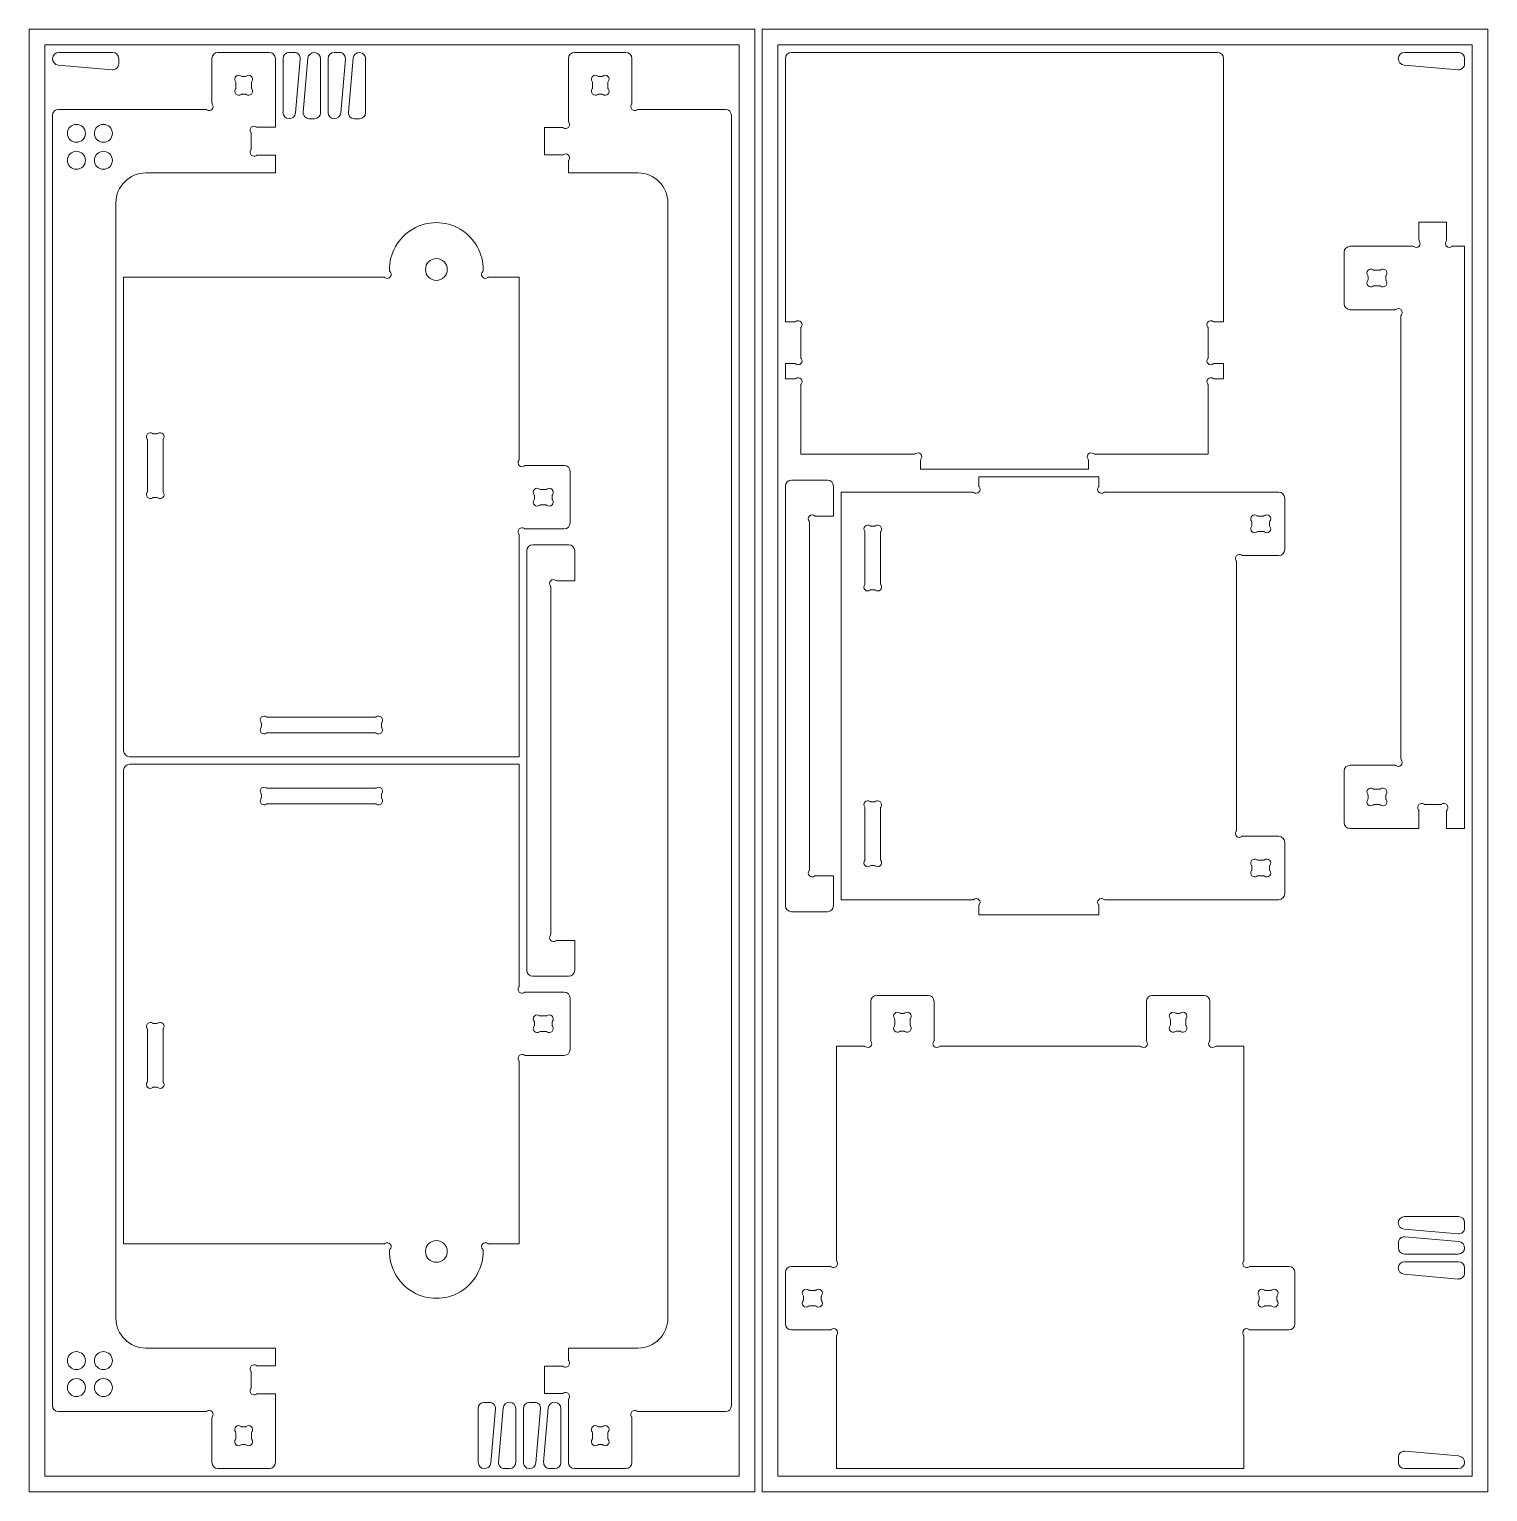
# Model space of a CAD drawing. Header units: millimetres. Extents: x 252 to 2692, y 303 to 2793.
# Drawn here: x 1475 to 2692, y 303 to 1523 of the extents above; entities that cross this region are included whole.
import ezdxf

# ---------------------------------------------------------------- set-up
doc = ezdxf.new("R2010")
doc.units = ezdxf.units.MM

msp = doc.modelspace()

# ---------------------------------------------------------------- linework, layer by layer
at = {"color": 7, "linetype": 'Continuous', "lineweight": 15}
for p, q in [((1475.1, 1523.4), (1475.1, 303.4)), ((2080.3, 1523.4), (1475.1, 1523.4)), ((2080.3, 303.4), (2080.3, 1523.4)), ((2086.6, 1523.4), (2086.6, 303.4)), ((2691.9, 1523.4), (2086.6, 1523.4)), ((2691.9, 303.4), (2691.9, 1523.4)), ((2067.3, 1510.4), (1488.1, 1510.4)), ((1488.1, 1510.4), (1488.1, 316.4)), ((1544.7, 1504.1), (1499.7, 1504.1)), ((1632.5, 1504.1), (1675.4, 1504.1)), ((1696.2, 1504.1), (1691.8, 1504.1)), ((1733.8, 1504.1), (1729.4, 1504.1)), ((1972.8, 1504.1), (1929.9, 1504.1)), ((2067.3, 316.4), (2067.3, 1510.4)), ((2099.6, 1510.4), (2099.6, 316.4)), ((2678.9, 1510.4), (2099.6, 1510.4)), ((2111, 1504.1), (2466.4, 1504.1)), ((2667.5, 1504.1), (2622.5, 1504.1)), ((2678.9, 316.4), (2678.9, 1510.4)), ((1499.2, 1493.6), (1544.2, 1489.7)), ((1549.7, 1494.6), (1549.7, 1499.1)), ((1627.5, 1461.7), (1627.5, 1499.1)), ((1680.4, 1499.1), (1680.4, 1441.7)), ((1686.8, 1499.1), (1686.8, 1454.1)), ((1697.2, 1453.6), (1701.2, 1498.6)), ((1707.6, 1499.3), (1703.7, 1454.3)), ((1718.1, 1453.8), (1718.1, 1498.8)), ((1724.4, 1499.1), (1724.4, 1454.1)), ((1734.9, 1453.6), (1738.8, 1498.6)), ((1745.3, 1499.3), (1741.3, 1454.3)), ((1755.7, 1453.8), (1755.7, 1498.8)), ((1924.9, 1499.1), (1924.9, 1446.7)), ((1977.8, 1461.7), (1977.8, 1499.1)), ((2106, 1279.3), (2106, 1499.1)), ((2471.4, 1499.1), (2471.4, 1279.3)), ((2622.1, 1493.6), (2667.1, 1489.7)), ((2672.5, 1494.6), (2672.5, 1499.1)), ((1647.5, 1474.4), (1647.5, 1479)), ((1652.6, 1484.1), (1655.3, 1484.1)), ((1660.4, 1479), (1660.4, 1474.4)), ((1944.9, 1479), (1944.9, 1474.4)), ((1952.7, 1484.1), (1950, 1484.1)), ((1957.8, 1474.4), (1957.8, 1479)), ((1655.3, 1469.3), (1652.6, 1469.3)), ((1950, 1469.3), (1952.7, 1469.3)), ((1499.4, 1456.6), (1622.4, 1456.6)), ((2055.9, 1456.6), (1982.9, 1456.6)), ((1494.4, 1451.6), (1494.4, 375.3)), ((1680.4, 1441.7), (1665.4, 1441.7)), ((1708.6, 1448.8), (1713.1, 1448.8)), ((1746.3, 1448.8), (1750.7, 1448.8)), ((1904.9, 1441.6), (1904.9, 1418.6)), ((1919.8, 1441.6), (1904.9, 1441.6)), ((2060.9, 375.3), (2060.9, 1451.6)), ((1660.3, 1436.6), (1660.3, 1423.6)), ((1665.4, 1418.5), (1680.4, 1418.5)), ((1680.4, 1418.5), (1680.4, 1403.6)), ((1904.9, 1418.6), (1919.8, 1418.6)), ((1680.4, 1403.6), (1572.4, 1403.6)), ((1924.9, 1413.5), (1924.9, 1403.6)), ((1924.9, 1403.6), (1982.9, 1403.6)), ((1547.4, 448.3), (1547.4, 1378.6)), ((2007.9, 1378.6), (2007.9, 448.3)), ((2634.5, 1362.4), (2634.5, 1347.5)), ((2657.5, 1362.4), (2634.5, 1362.4)), ((2657.5, 1347.5), (2657.5, 1362.4)), ((2629.4, 1342.4), (2577, 1342.4)), ((2672.5, 1342.4), (2662.6, 1342.4)), ((2672.5, 856.6), (2672.5, 1342.4)), ((2572, 1337.4), (2572, 1294.5)), ((2601.7, 1322.4), (2597.1, 1322.4)), ((1771, 1316.6), (1553.8, 1316.6)), ((1553.8, 1316.6), (1553.8, 921.6)), ((1883.8, 1316.6), (1858.3, 1316.6)), ((1883.8, 1164.6), (1883.8, 1316.6)), ((2592, 1317.3), (2592, 1314.6)), ((2597.1, 1309.5), (2601.7, 1309.5)), ((2606.8, 1314.6), (2606.8, 1317.3)), ((2577, 1289.5), (2614.4, 1289.5)), ((2619.5, 1284.4), (2619.5, 914.6)), ((2113.7, 1279.3), (2106, 1279.3)), ((2118.8, 1249.6), (2118.8, 1274.2)), ((2458.6, 1274.2), (2458.6, 1249.6)), ((2471.4, 1279.3), (2463.7, 1279.3)), ((2106, 1231.8), (2106, 1244.5)), ((2106, 1244.5), (2113.7, 1244.5)), ((2463.7, 1244.5), (2471.4, 1244.5)), ((2471.4, 1244.5), (2471.4, 1231.8)), ((2113.7, 1231.8), (2106, 1231.8)), ((2118.8, 1169.1), (2118.8, 1226.7)), ((2458.6, 1226.7), (2458.6, 1169.1)), ((2471.4, 1231.8), (2463.7, 1231.8)), ((1581.5, 1186), (1578.9, 1186)), ((1573.8, 1180.8), (1573.8, 1138)), ((1586.7, 1138), (1586.7, 1180.8)), ((1921.3, 1159.5), (1888.9, 1159.5)), ((2213.6, 1169.1), (2118.8, 1169.1)), ((2218.7, 1156.4), (2218.7, 1164)), ((2358.7, 1164), (2358.7, 1156.4)), ((2458.6, 1169.1), (2363.8, 1169.1)), ((1926.3, 1111.6), (1926.3, 1154.5)), ((2141, 1147.3), (2111, 1147.3)), ((2358.7, 1156.4), (2218.7, 1156.4)), ((2267.3, 1150), (2267.3, 1142.4)), ((2367.3, 1150), (2267.3, 1150)), ((2367.3, 1142.4), (2367.3, 1150)), ((1906.2, 1139.5), (1901.6, 1139.5)), ((2106, 1142.3), (2106, 792.3)), ((2146, 1117.3), (2146, 1142.3)), ((2262.2, 1137.3), (2152.3, 1137.3)), ((2152.3, 1137.3), (2152.3, 797.3)), ((2517.5, 1137.3), (2372.4, 1137.3)), ((1578.9, 1132.9), (1581.5, 1132.9)), ((1896.5, 1134.4), (1896.5, 1131.7)), ((1901.6, 1126.6), (1906.2, 1126.6)), ((1911.3, 1131.7), (1911.3, 1134.4)), ((2522.5, 1089.4), (2522.5, 1132.3)), ((2126, 822.4), (2126, 1112.2)), ((2131.1, 1117.3), (2146, 1117.3)), ((2495, 1112.2), (2495, 1109.5)), ((2504.7, 1117.3), (2500.1, 1117.3)), ((2509.9, 1109.5), (2509.9, 1112.2)), ((1883.8, 916.6), (1883.8, 1101.5)), ((1888.9, 1106.6), (1921.3, 1106.6)), ((2172.3, 1103.8), (2172.3, 1060.9)), ((2180.1, 1108.9), (2177.4, 1108.9)), ((2185.2, 1060.9), (2185.2, 1103.8)), ((2500.1, 1104.4), (2504.7, 1104.4)), ((1890.1, 1088.4), (1890.1, 738.4)), ((1925.1, 1093.4), (1895.1, 1093.4)), ((1930.1, 1063.4), (1930.1, 1088.4)), ((2482.3, 855.3), (2482.3, 1079.3)), ((2487.4, 1084.4), (2517.5, 1084.4)), ((1915.2, 1063.4), (1930.1, 1063.4)), ((1910.1, 768.5), (1910.1, 1058.3)), ((2177.4, 1055.8), (2180.1, 1055.8)), ((1668.7, 944.4), (1668.7, 941.7)), ((1763.7, 949.5), (1673.8, 949.5)), ((1768.9, 941.7), (1768.9, 944.4)), ((1673.8, 936.6), (1763.7, 936.6)), ((1558.8, 916.6), (1883.8, 916.6)), ((1553.8, 510.3), (1553.8, 905.3)), ((1558.8, 910.3), (1883.8, 910.3)), ((1883.8, 910.3), (1883.8, 725.4)), ((2572, 904.5), (2572, 861.6)), ((2614.4, 909.5), (2577, 909.5)), ((1668.7, 882.5), (1668.7, 885.1)), ((1673.8, 890.3), (1763.7, 890.3)), ((1768.9, 885.1), (1768.9, 882.5)), ((2177.4, 878.9), (2180.1, 878.9)), ((2592, 884.4), (2592, 881.7)), ((2601.7, 889.5), (2597.1, 889.5)), ((2606.8, 881.7), (2606.8, 884.4)), ((1763.7, 877.4), (1673.8, 877.4)), ((2172.3, 830.9), (2172.3, 873.8)), ((2185.2, 873.8), (2185.2, 830.9)), ((2597.1, 876.6), (2601.7, 876.6)), ((2634.4, 856.6), (2634.4, 871.5)), ((2639.5, 876.6), (2652.5, 876.6)), ((2657.6, 871.5), (2657.6, 856.6)), ((2577, 856.6), (2634.4, 856.6)), ((2657.6, 856.6), (2672.5, 856.6)), ((2487.4, 850.2), (2517.5, 850.2)), ((2522.5, 845.2), (2522.5, 802.3)), ((2500.1, 830.2), (2504.7, 830.2)), ((2180.1, 825.8), (2177.4, 825.8)), ((2495, 822.4), (2495, 825.1)), ((2509.9, 825.1), (2509.9, 822.4)), ((2131.1, 817.3), (2146, 817.3)), ((2146, 817.3), (2146, 792.3)), ((2504.7, 817.3), (2500.1, 817.3)), ((2262.2, 797.3), (2152.3, 797.3)), ((2517.5, 797.3), (2372.4, 797.3)), ((2141, 787.3), (2111, 787.3)), ((2267.3, 784.6), (2267.3, 792.2)), ((2367.3, 784.6), (2267.3, 784.6)), ((2367.3, 792.2), (2367.3, 784.6)), ((1915.2, 763.4), (1930.1, 763.4)), ((1930.1, 763.4), (1930.1, 738.4)), ((1925.1, 733.4), (1895.1, 733.4)), ((1888.9, 720.3), (1921.3, 720.3)), ((1926.3, 715.3), (1926.3, 672.4)), ((2177.1, 680.1), (2177.1, 712.5)), ((2182.1, 717.5), (2225, 717.5)), ((2230, 712.5), (2230, 680.1)), ((2407.1, 712.5), (2407.1, 680.1)), ((2455, 717.5), (2412.1, 717.5)), ((2460, 680.1), (2460, 712.5)), ((1901.6, 700.3), (1906.2, 700.3)), ((2197.1, 692.8), (2197.1, 697.4)), ((2202.2, 702.5), (2204.8, 702.5)), ((2210, 697.4), (2210, 692.8)), ((2427.1, 697.4), (2427.1, 692.8)), ((2434.8, 702.5), (2432.2, 702.5)), ((2440, 692.8), (2440, 697.4)), ((1573.8, 646), (1573.8, 688.9)), ((1578.9, 694), (1581.5, 694)), ((1586.7, 688.9), (1586.7, 646)), ((1896.5, 692.5), (1896.5, 695.1)), ((1906.2, 687.4), (1901.6, 687.4)), ((1911.3, 695.1), (1911.3, 692.5)), ((2204.8, 687.7), (2202.2, 687.7)), ((2432.2, 687.7), (2434.8, 687.7)), ((2148.5, 496.5), (2148.5, 675)), ((2148.5, 675), (2171.9, 675)), ((2235.1, 675), (2401.9, 675)), ((2488.5, 675), (2465.1, 675)), ((2488.5, 496.5), (2488.5, 675)), ((1883.8, 662.2), (1883.8, 510.3)), ((1921.3, 667.4), (1888.9, 667.4)), ((1581.5, 640.9), (1578.9, 640.9)), ((2667.5, 533), (2622.5, 533)), ((2672.5, 523.5), (2672.5, 528)), ((2622.1, 522.5), (2667.1, 518.6)), ((2667.7, 512.1), (2622.7, 516.1)), ((1771, 510.3), (1553.8, 510.3)), ((1883.8, 510.3), (1858.3, 510.3)), ((2617.3, 511.1), (2617.3, 506.7)), ((2622.3, 501.7), (2667.3, 501.7)), ((2111, 491.4), (2143.4, 491.4)), ((2526, 491.4), (2493.6, 491.4)), ((2667.5, 495.3), (2622.5, 495.3)), ((2672.5, 485.9), (2672.5, 490.3)), ((2106, 443.5), (2106, 486.4)), ((2531, 443.5), (2531, 486.4)), ((2622.1, 484.8), (2667.1, 480.9)), ((2121, 463.6), (2121, 466.3)), ((2126.1, 471.4), (2130.7, 471.4)), ((2135.8, 466.3), (2135.8, 463.6)), ((2501.2, 466.3), (2501.2, 463.6)), ((2510.9, 471.4), (2506.3, 471.4)), ((2516, 463.6), (2516, 466.3)), ((2130.7, 458.5), (2126.1, 458.5)), ((2506.3, 458.5), (2510.9, 458.5)), ((2143.4, 438.5), (2111, 438.5)), ((2148.5, 322.8), (2148.5, 433.4)), ((2488.5, 322.8), (2488.5, 433.4)), ((2493.6, 438.5), (2526, 438.5)), ((1680.4, 423.3), (1572.4, 423.3)), ((1680.4, 408.4), (1680.4, 423.3)), ((1924.9, 413.4), (1924.9, 423.3)), ((1924.9, 423.3), (1982.9, 423.3)), ((1660.3, 390.3), (1660.3, 403.3)), ((1665.4, 408.4), (1680.4, 408.4)), ((1904.9, 408.3), (1919.8, 408.3)), ((1904.9, 385.3), (1904.9, 408.3)), ((1680.4, 385.2), (1665.4, 385.2)), ((1680.4, 327.8), (1680.4, 385.2)), ((1919.8, 385.3), (1904.9, 385.3)), ((1924.9, 327.8), (1924.9, 380.2)), ((1499.4, 370.3), (1622.4, 370.3)), ((1849.6, 373), (1849.6, 328)), ((1859, 378), (1854.6, 378)), ((1860.1, 327.6), (1864, 372.6)), ((1870.5, 373.2), (1866.5, 328.2)), ((1880.9, 327.8), (1880.9, 372.8)), ((1887.3, 373), (1887.3, 328)), ((1896.7, 378), (1892.3, 378)), ((1897.7, 327.6), (1901.7, 372.6)), ((1908.1, 373.2), (1904.2, 328.2)), ((1918.6, 327.8), (1918.6, 372.8)), ((2055.9, 370.3), (1982.9, 370.3)), ((1627.5, 365.2), (1627.5, 327.8)), ((1655.3, 357.6), (1652.6, 357.6)), ((1950, 357.6), (1952.7, 357.6)), ((1977.8, 365.2), (1977.8, 327.8)), ((1647.5, 352.5), (1647.5, 347.9)), ((1652.6, 342.8), (1655.3, 342.8)), ((1660.4, 347.9), (1660.4, 352.5)), ((1944.9, 347.9), (1944.9, 352.5)), ((1952.7, 342.8), (1950, 342.8)), ((1957.8, 352.5), (1957.8, 347.9)), ((2617.3, 332.2), (2617.3, 327.8)), ((2667.7, 333.3), (2622.7, 337.2)), ((1632.5, 322.8), (1675.4, 322.8)), ((1871.5, 322.8), (1875.9, 322.8)), ((1909.2, 322.8), (1913.6, 322.8)), ((1972.8, 322.8), (1929.9, 322.8)), ((2488.5, 322.8), (2148.5, 322.8)), ((2622.3, 322.8), (2667.3, 322.8)), ((1488.1, 316.4), (2067.3, 316.4)), ((2099.6, 316.4), (2678.9, 316.4)), ((1475.1, 303.4), (2080.3, 303.4)), ((2086.6, 303.4), (2691.9, 303.4))]:
    msp.add_line(p, q, dxfattribs=at)
for centre, radius in [((1514.4, 1436.6), 7.5), ((1536.9, 1436.6), 7.5), ((1514.4, 1414.1), 7.5), ((1536.9, 1414.1), 7.5), ((1814.7, 1323), 9.08), ((1814.7, 503.9), 9.08), ((1514.4, 412.8), 7.5), ((1536.9, 412.8), 7.5), ((1514.4, 390.3), 7.5), ((1536.9, 390.3), 7.5)]:
    msp.add_circle(centre, radius, dxfattribs=at)
for centre, radius, start, end in [((1499.7, 1498.8), 5.25, 90, 265), ((1544.7, 1499.1), 5, 0, 90), ((1632.5, 1499.1), 5, 90, 180), ((1675.4, 1499.1), 5, 360, 90), ((1691.8, 1499.1), 5, 90, 180), ((1696.2, 1499.1), 5, 355, 90), ((1712.8, 1498.8), 5.25, 0, 175), ((1729.4, 1499.1), 5, 90, 180), ((1733.8, 1499.1), 5, 355, 90), ((1750.5, 1498.8), 5.25, 0, 175), ((1929.9, 1499.1), 5, 90, 180), ((1972.8, 1499.1), 5, 0, 90), ((2111, 1499.1), 5, 90, 180), ((2466.4, 1499.1), 5, 360, 90), ((2622.5, 1498.8), 5.25, 90, 265), ((2667.5, 1499.1), 5, 0, 90), ((1544.7, 1494.6), 5, 265, 0), ((2667.5, 1494.6), 5, 265, 0), ((1649.8, 1481.8), 3.28, 52.0874, 217.9126), ((1646.2, 1479), 1.27, 0, 37.9126), ((1652.6, 1485.4), 1.27, 232.0874, 270), ((1655.3, 1485.4), 1.27, 270, 307.9126), ((1658.1, 1481.8), 3.28, 322.0874, 127.9126), ((1661.7, 1479), 1.27, 142.0874, 180), ((1947.3, 1481.8), 3.27, 52.0874, 217.9126), ((1943.7, 1479), 1.27, 0, 37.9126), ((1950, 1485.4), 1.27, 232.0874, 270), ((1952.7, 1485.4), 1.27, 270, 307.9126), ((1955.5, 1481.8), 3.28, 322.0874, 127.9126), ((1959.1, 1479), 1.27, 142.0874, 180), ((1649.8, 1471.6), 3.28, 142.0874, 307.9126), ((1646.2, 1474.4), 1.27, 322.0874, 0), ((1652.6, 1468), 1.27, 90, 127.9126), ((1655.3, 1468), 1.27, 52.0874, 90), ((1658.1, 1471.6), 3.28, 232.0874, 37.9126), ((1661.7, 1474.4), 1.27, 180, 217.9126), ((1947.3, 1471.6), 3.28, 142.0874, 307.9126), ((1943.7, 1474.4), 1.27, 322.0874, 0), ((1950, 1468), 1.27, 90, 127.9126), ((1952.7, 1468), 1.27, 52.0874, 90), ((1955.5, 1471.6), 3.28, 232.0874, 37.9126), ((1959.1, 1474.4), 1.27, 180, 217.9126), ((1499.4, 1451.6), 5, 90, 180), ((1622.4, 1455.3), 1.27, 52.0874, 90), ((1625.2, 1458.9), 3.27, 232.0874, 37.9126), ((1628.8, 1461.7), 1.27, 180, 217.9126), ((1692, 1454.1), 5.25, 180, 355), ((1708.6, 1453.8), 5, 175, 270), ((1713.1, 1453.8), 5, 270, 0), ((1729.7, 1454.1), 5.25, 180, 355), ((1746.3, 1453.8), 5, 175, 270), ((1750.7, 1453.8), 5, 270, 0), ((1980.2, 1458.9), 3.28, 142.0874, 307.9126), ((1976.6, 1461.7), 1.27, 322.0874, 0), ((1982.9, 1455.3), 1.27, 90, 127.9126), ((2055.9, 1451.6), 5, 0, 90), ((1662.6, 1439.3), 3.28, 52.0874, 217.9126), ((1665.4, 1442.9), 1.27, 232.0874, 270), ((1919.8, 1440.3), 1.27, 52.0874, 90), ((1922.6, 1443.9), 3.27, 232.0874, 37.9126), ((1926.2, 1446.7), 1.27, 180, 217.9126), ((1659, 1436.6), 1.27, 0, 37.9126), ((1662.6, 1420.8), 3.28, 142.0874, 307.9126), ((1659, 1423.6), 1.27, 322.0874, 0), ((1665.4, 1417.2), 1.27, 90, 127.9126), ((1919.8, 1419.8), 1.27, 270, 307.9126), ((1922.6, 1416.2), 3.27, 322.0874, 127.9126), ((1572.4, 1378.6), 25, 90, 180), ((1926.2, 1413.5), 1.27, 142.0874, 180), ((1982.9, 1378.6), 25, 0, 90), ((1814.7, 1323), 39.1, 358.9616, 181.0384), ((2577, 1337.4), 5, 90, 180), ((2629.4, 1341.1), 1.27, 52.0874, 90), ((2632.2, 1344.7), 3.28, 232.0874, 37.9126), ((2635.8, 1347.5), 1.27, 180, 217.9126), ((2659.8, 1344.7), 3.28, 142.0874, 307.9126), ((2656.3, 1347.5), 1.27, 322.0874, 0), ((2662.6, 1341.1), 1.27, 90, 127.9126), ((1773.8, 1318.9), 3.28, 232.0874, 47.4644), ((1776.9, 1322.3), 1.27, 181.0384, 227.4644), ((1855.6, 1318.9), 3.28, 132.5356, 307.9126), ((1852.5, 1322.3), 1.27, 312.5356, 358.9616), ((2594.3, 1320.1), 3.28, 52.0874, 217.9126), ((2590.7, 1317.3), 1.27, 0, 37.9126), ((2597.1, 1323.7), 1.27, 232.0874, 270), ((2601.7, 1323.7), 1.27, 270, 307.9126), ((2604.5, 1320.1), 3.28, 322.0874, 127.9126), ((2608.1, 1317.3), 1.27, 142.0874, 180), ((1771, 1315.3), 1.27, 52.0874, 90), ((1858.3, 1315.3), 1.27, 90, 127.9126), ((2594.3, 1311.8), 3.28, 142.0874, 307.9126), ((2590.7, 1314.6), 1.27, 322.0874, 0), ((2597.1, 1308.2), 1.27, 90, 127.9126), ((2601.7, 1308.2), 1.27, 52.0874, 90), ((2604.5, 1311.8), 3.28, 232.0874, 37.9126), ((2608.1, 1314.6), 1.27, 180, 217.9126), ((2577, 1294.5), 5, 180, 270), ((2614.4, 1290.8), 1.27, 270, 307.9126), ((2617.2, 1287.2), 3.28, 322.0874, 127.9126), ((2620.8, 1284.4), 1.27, 142.0874, 180), ((2113.7, 1280.6), 1.27, 270, 307.9126), ((2116.5, 1277), 3.28, 322.0874, 127.9126), ((2120.1, 1274.2), 1.27, 142.0874, 180), ((2460.9, 1277), 3.28, 52.0874, 217.9126), ((2457.3, 1274.2), 1.27, 0, 37.9126), ((2463.7, 1280.6), 1.27, 232.0874, 270), ((2113.7, 1243.2), 1.27, 52.0874, 90), ((2116.5, 1246.8), 3.27, 232.0874, 37.9126), ((2120.1, 1249.6), 1.27, 180, 217.9126), ((2460.9, 1246.8), 3.28, 142.0874, 307.9126), ((2457.3, 1249.6), 1.27, 322.0874, 0), ((2463.7, 1243.2), 1.27, 90, 127.9126), ((2116.5, 1229.5), 3.28, 322.0874, 127.9126), ((2460.9, 1229.5), 3.28, 52.0874, 217.9126), ((2113.7, 1233.1), 1.27, 270, 307.9126), ((2120.1, 1226.7), 1.27, 142.0874, 180), ((2457.3, 1226.7), 1.27, 0, 37.9126), ((2463.7, 1233.1), 1.27, 232.0874, 270), ((1576.1, 1183.6), 3.28, 52.0874, 217.9126), ((1578.9, 1187.2), 1.27, 232.0874, 270), ((1581.5, 1187.2), 1.27, 270, 307.9126), ((1584.3, 1183.6), 3.28, 322.0874, 127.9126), ((1572.5, 1180.8), 1.27, 0, 37.9126), ((1587.9, 1180.8), 1.27, 142.0874, 180), ((1886.1, 1161.8), 3.28, 142.0874, 307.9126), ((1882.5, 1164.6), 1.27, 322.0874, 0), ((1888.9, 1158.2), 1.27, 90, 127.9126), ((1921.3, 1154.5), 5, 0, 90), ((2213.6, 1170.4), 1.27, 270, 307.9126), ((2216.4, 1166.8), 3.28, 322.0874, 127.9126), ((2220, 1164), 1.27, 142.0874, 180), ((2361, 1166.8), 3.28, 52.0874, 217.9126), ((2357.4, 1164), 1.27, 0, 37.9126), ((2363.8, 1170.4), 1.27, 232.0874, 270), ((2111, 1142.3), 5, 90, 180), ((2141, 1142.3), 5, 0, 90), ((1576.1, 1135.2), 3.27, 142.0874, 307.9126), ((1572.5, 1138), 1.27, 322.0874, 0), ((1584.3, 1135.2), 3.28, 232.0874, 37.9126), ((1587.9, 1138), 1.27, 180, 217.9126), ((1898.8, 1137.2), 3.28, 52.0874, 217.9126), ((1895.2, 1134.4), 1.27, 0, 37.9126), ((1901.6, 1140.8), 1.27, 232.0874, 270), ((1906.2, 1140.8), 1.27, 270, 307.9126), ((1909, 1137.2), 3.28, 322.0874, 127.9126), ((1912.5, 1134.4), 1.27, 142.0874, 180), ((2262.2, 1136.1), 1.27, 52.0874, 90), ((2265, 1139.6), 3.28, 232.0874, 37.9126), ((2268.6, 1142.4), 1.27, 180, 217.9126), ((2369.7, 1139.6), 3.28, 142.0874, 307.9126), ((2366.1, 1142.4), 1.27, 322.0874, 0), ((2372.4, 1136.1), 1.27, 90, 127.9126), ((2517.5, 1132.3), 5, 0, 90), ((1578.9, 1131.6), 1.27, 90, 127.9126), ((1581.5, 1131.6), 1.27, 52.0874, 90), ((1898.8, 1128.9), 3.27, 142.0874, 307.9126), ((1895.2, 1131.7), 1.27, 322.0874, 0), ((1901.6, 1125.3), 1.27, 90, 127.9126), ((1906.2, 1125.3), 1.27, 52.0874, 90), ((1909, 1128.9), 3.28, 232.0874, 37.9126), ((1912.5, 1131.7), 1.27, 180, 217.9126), ((1921.3, 1111.6), 5, 270, 0), ((2128.3, 1115), 3.28, 52.0874, 217.9126), ((2124.7, 1112.2), 1.27, 0, 37.9126), ((2131.1, 1118.6), 1.27, 232.0874, 270), ((2497.4, 1115), 3.27, 52.0874, 217.9126), ((2493.8, 1112.2), 1.27, 0, 37.9126), ((2500.1, 1118.6), 1.27, 232.0874, 270), ((2504.7, 1118.6), 1.27, 270, 307.9126), ((2507.5, 1115), 3.28, 322.0874, 127.9126), ((2511.1, 1112.2), 1.27, 142.0874, 180), ((1886.1, 1104.3), 3.28, 52.0874, 217.9126), ((1882.5, 1101.5), 1.27, 0, 37.9126), ((1888.9, 1107.9), 1.27, 232.0874, 270), ((2174.7, 1106.6), 3.28, 52.0874, 217.9126), ((2171.1, 1103.8), 1.27, 0, 37.9126), ((2177.4, 1110.2), 1.27, 232.0874, 270), ((2180.1, 1110.2), 1.27, 270, 307.9126), ((2182.9, 1106.6), 3.28, 322.0874, 127.9126), ((2186.5, 1103.8), 1.27, 142.0874, 180), ((2497.4, 1106.7), 3.27, 142.0874, 307.9126), ((2493.8, 1109.5), 1.27, 322.0874, 0), ((2500.1, 1103.2), 1.27, 90, 127.9126), ((2504.7, 1103.2), 1.27, 52.0874, 90), ((2507.5, 1106.7), 3.28, 232.0874, 37.9126), ((2511.1, 1109.5), 1.27, 180, 217.9126), ((1895.1, 1088.4), 5, 90, 180), ((1925.1, 1088.4), 5, 0, 90), ((2517.5, 1089.4), 5, 270, 0), ((2484.7, 1082.1), 3.28, 52.0874, 217.9126), ((2481.1, 1079.3), 1.27, 0, 37.9126), ((2487.4, 1085.7), 1.27, 232.0874, 270), ((1912.4, 1061.1), 3.28, 52.0874, 217.9126), ((1915.2, 1064.7), 1.27, 232.0874, 270), ((1908.8, 1058.3), 1.27, 0, 37.9126), ((2174.7, 1058.1), 3.28, 142.0874, 307.9126), ((2171.1, 1060.9), 1.27, 322.0874, 0), ((2177.4, 1054.5), 1.27, 90, 127.9126), ((2180.1, 1054.5), 1.27, 52.0874, 90), ((2182.9, 1058.1), 3.28, 232.0874, 37.9126), ((2186.5, 1060.9), 1.27, 180, 217.9126), ((1671, 947.2), 3.28, 52.0874, 217.9126), ((1671, 938.9), 3.28, 142.0874, 307.9126), ((1667.4, 944.4), 1.27, 0, 37.9126), ((1667.4, 941.7), 1.27, 322.0874, 0), ((1673.8, 950.8), 1.27, 232.0874, 270), ((1763.7, 950.8), 1.27, 270, 307.9126), ((1766.5, 947.2), 3.28, 322.0874, 127.9126), ((1766.5, 938.9), 3.27, 232.0874, 37.9126), ((1770.1, 944.4), 1.27, 142.0874, 180), ((1770.1, 941.7), 1.27, 180, 217.9126), ((1673.8, 935.3), 1.27, 90, 127.9126), ((1763.7, 935.3), 1.27, 52.0874, 90), ((1558.8, 921.6), 5, 180, 270), ((1558.8, 905.3), 5, 90, 180), ((2577, 904.5), 5, 90, 180), ((2614.4, 908.2), 1.27, 52.0874, 90), ((2617.2, 911.8), 3.27, 232.0874, 37.9126), ((2620.8, 914.6), 1.27, 180, 217.9126), ((1671, 887.9), 3.28, 52.0874, 217.9126), ((1766.5, 887.9), 3.28, 322.0874, 127.9126), ((1671, 879.7), 3.28, 142.0874, 307.9126), ((1667.4, 885.1), 1.27, 0, 37.9126), ((1667.4, 882.5), 1.27, 322.0874, 0), ((1673.8, 891.5), 1.27, 232.0874, 270), ((1763.7, 891.5), 1.27, 270, 307.9126), ((1766.5, 879.7), 3.28, 232.0874, 37.9126), ((1770.1, 885.1), 1.27, 142.0874, 180), ((1770.1, 882.5), 1.27, 180, 217.9126), ((2174.7, 876.6), 3.27, 52.0874, 217.9126), ((2177.4, 880.2), 1.27, 232.0874, 270), ((2180.1, 880.2), 1.27, 270, 307.9126), ((2182.9, 876.6), 3.27, 322.0874, 127.9126), ((2594.3, 887.2), 3.27, 52.0874, 217.9126), ((2594.3, 878.9), 3.28, 142.0874, 307.9126), ((2590.7, 884.4), 1.27, 0, 37.9126), ((2590.7, 881.7), 1.27, 322.0874, 0), ((2597.1, 890.8), 1.27, 232.0874, 270), ((2601.7, 890.8), 1.27, 270, 307.9126), ((2604.5, 887.2), 3.28, 322.0874, 127.9126), ((2604.5, 878.9), 3.28, 232.0874, 37.9126), ((2608.1, 884.4), 1.27, 142.0874, 180), ((2608.1, 881.7), 1.27, 180, 217.9126), ((1673.8, 876.1), 1.27, 90, 127.9126), ((1763.7, 876.1), 1.27, 52.0874, 90), ((2171.1, 873.8), 1.27, 0, 37.9126), ((2186.5, 873.8), 1.27, 142.0874, 180), ((2597.1, 875.3), 1.27, 90, 127.9126), ((2601.7, 875.3), 1.27, 52.0874, 90), ((2636.7, 874.3), 3.27, 52.0874, 217.9126), ((2633.2, 871.5), 1.27, 0, 37.9126), ((2639.5, 877.9), 1.27, 232.0874, 270), ((2652.5, 877.9), 1.27, 270, 307.9126), ((2655.3, 874.3), 3.28, 322.0874, 127.9126), ((2658.9, 871.5), 1.27, 142.0874, 180), ((2484.7, 852.5), 3.28, 142.0874, 307.9126), ((2481.1, 855.3), 1.27, 322.0874, 0), ((2577, 861.6), 5, 180, 270), ((2487.4, 849), 1.27, 90, 127.9126), ((2517.5, 845.2), 5, 0, 90), ((2174.7, 828.1), 3.28, 142.0874, 307.9126), ((2171.1, 830.9), 1.27, 322.0874, 0), ((2182.9, 828.1), 3.28, 232.0874, 37.9126), ((2186.5, 830.9), 1.27, 180, 217.9126), ((2497.4, 827.9), 3.28, 52.0874, 217.9126), ((2500.1, 831.5), 1.27, 232.0874, 270), ((2504.7, 831.5), 1.27, 270, 307.9126), ((2507.5, 827.9), 3.28, 322.0874, 127.9126), ((2128.3, 819.6), 3.28, 142.0874, 307.9126), ((2124.7, 822.4), 1.27, 322.0874, 0), ((2177.4, 824.5), 1.27, 90, 127.9126), ((2180.1, 824.5), 1.27, 52.0874, 90), ((2497.4, 819.6), 3.28, 142.0874, 307.9126), ((2493.8, 825.1), 1.27, 0, 37.9126), ((2493.8, 822.4), 1.27, 322.0874, 0), ((2507.5, 819.6), 3.28, 232.0874, 37.9126), ((2511.1, 825.1), 1.27, 142.0874, 180), ((2511.1, 822.4), 1.27, 180, 217.9126), ((2131.1, 816.1), 1.27, 90, 127.9126), ((2500.1, 816.1), 1.27, 90, 127.9126), ((2504.7, 816.1), 1.27, 52.0874, 90), ((2262.2, 798.6), 1.27, 270, 307.9126), ((2265, 795), 3.28, 322.0874, 127.9126), ((2268.6, 792.2), 1.27, 142.0874, 180), ((2369.7, 795), 3.28, 52.0874, 217.9126), ((2366.1, 792.2), 1.27, 0, 37.9126), ((2372.4, 798.6), 1.27, 232.0874, 270), ((2517.5, 802.3), 5, 270, 0), ((2111, 792.3), 5, 180, 270), ((2141, 792.3), 5, 270, 0), ((1912.4, 765.7), 3.27, 142.0874, 307.9126), ((1908.8, 768.5), 1.27, 322.0874, 0), ((1915.2, 762.2), 1.27, 90, 127.9126), ((1895.1, 738.4), 5, 180, 270), ((1925.1, 738.4), 5, 270, 0), ((1886.1, 722.6), 3.28, 142.0874, 307.9126), ((1882.5, 725.4), 1.27, 322.0874, 0), ((1888.9, 719), 1.27, 90, 127.9126), ((1921.3, 715.3), 5, 0, 90), ((2182.1, 712.5), 5, 90, 180), ((2225, 712.5), 5, 0, 90), ((2412.1, 712.5), 5, 90, 180), ((2455, 712.5), 5, 0, 90), ((1898.8, 697.9), 3.27, 52.0874, 217.9126), ((1895.2, 695.1), 1.27, 0, 37.9126), ((1901.6, 701.5), 1.27, 232.0874, 270), ((1906.2, 701.5), 1.27, 270, 307.9126), ((1909, 697.9), 3.28, 322.0874, 127.9126), ((1912.5, 695.1), 1.27, 142.0874, 180), ((2199.4, 700.2), 3.28, 52.0874, 217.9126), ((2195.8, 697.4), 1.27, 0, 37.9126), ((2202.2, 703.8), 1.27, 232.0874, 270), ((2204.8, 703.8), 1.27, 270, 307.9126), ((2207.6, 700.2), 3.28, 322.0874, 127.9126), ((2211.2, 697.4), 1.27, 142.0874, 180), ((2429.4, 700.2), 3.28, 52.0874, 217.9126), ((2425.8, 697.4), 1.27, 0, 37.9126), ((2432.2, 703.8), 1.27, 232.0874, 270), ((2434.8, 703.8), 1.27, 270, 307.9126), ((2437.6, 700.2), 3.28, 322.0874, 127.9126), ((2441.2, 697.4), 1.27, 142.0874, 180), ((1576.1, 691.7), 3.27, 52.0874, 217.9126), ((1572.5, 688.9), 1.27, 0, 37.9126), ((1578.9, 695.3), 1.27, 232.0874, 270), ((1581.5, 695.3), 1.27, 270, 307.9126), ((1584.3, 691.7), 3.28, 322.0874, 127.9126), ((1587.9, 688.9), 1.27, 142.0874, 180), ((1898.8, 689.7), 3.28, 142.0874, 307.9126), ((1895.2, 692.5), 1.27, 322.0874, 0), ((1901.6, 686.1), 1.27, 90, 127.9126), ((1906.2, 686.1), 1.27, 52.0874, 90), ((1909, 689.7), 3.28, 232.0874, 37.9126), ((1912.5, 692.5), 1.27, 180, 217.9126), ((2199.4, 690), 3.27, 142.0874, 307.9126), ((2195.8, 692.8), 1.27, 322.0874, 0), ((2202.2, 686.4), 1.27, 90, 127.9126), ((2204.8, 686.4), 1.27, 52.0874, 90), ((2207.6, 690), 3.28, 232.0874, 37.9126), ((2211.2, 692.8), 1.27, 180, 217.9126), ((2429.4, 690), 3.28, 142.0874, 307.9126), ((2425.8, 692.8), 1.27, 322.0874, 0), ((2432.2, 686.4), 1.27, 90, 127.9126), ((2434.8, 686.4), 1.27, 52.0874, 90), ((2437.6, 690), 3.28, 232.0874, 37.9126), ((2441.2, 692.8), 1.27, 180, 217.9126), ((1921.3, 672.4), 5, 270, 0), ((2171.9, 673.7), 1.27, 52.0874, 90), ((2174.7, 677.3), 3.28, 232.0874, 37.9126), ((2178.3, 680.1), 1.27, 180, 217.9126), ((2232.3, 677.3), 3.28, 142.0874, 307.9126), ((2228.7, 680.1), 1.27, 322.0874, 0), ((2235.1, 673.7), 1.27, 90, 127.9126), ((2401.9, 673.7), 1.27, 52.0874, 90), ((2404.7, 677.3), 3.28, 232.0874, 37.9126), ((2408.3, 680.1), 1.27, 180, 217.9126), ((2462.3, 677.3), 3.28, 142.0874, 307.9126), ((2458.7, 680.1), 1.27, 322.0874, 0), ((2465.1, 673.7), 1.27, 90, 127.9126), ((1886.1, 665), 3.28, 52.0874, 217.9126), ((1882.5, 662.2), 1.27, 0, 37.9126), ((1888.9, 668.6), 1.27, 232.0874, 270), ((1576.1, 643.2), 3.27, 142.0874, 307.9126), ((1572.5, 646), 1.27, 322.0874, 0), ((1578.9, 639.6), 1.27, 90, 127.9126), ((1581.5, 639.6), 1.27, 52.0874, 90), ((1584.3, 643.2), 3.28, 232.0874, 37.9126), ((1587.9, 646), 1.27, 180, 217.9126), ((2622.5, 527.7), 5.25, 90, 265), ((2667.5, 528), 5, 0, 90), ((2622.3, 511.1), 5, 85, 180), ((2667.5, 523.5), 5, 265, 0), ((1771, 511.5), 1.27, 270, 307.9126), ((1773.8, 507.9), 3.28, 312.5356, 127.9126), ((1776.9, 504.6), 1.27, 132.5356, 178.9616), ((1814.7, 503.9), 39.1, 178.9616, 1.0384), ((1855.6, 507.9), 3.28, 52.0874, 227.4644), ((1852.5, 504.6), 1.27, 1.0384, 47.4644), ((1858.3, 511.5), 1.27, 232.0874, 270), ((2622.3, 506.7), 5, 180, 270), ((2667.3, 506.9), 5.25, 270, 85), ((2111, 486.4), 5, 90, 180), ((2143.4, 490.2), 1.27, 52.0874, 90), ((2146.2, 493.7), 3.28, 232.0874, 37.9126), ((2149.8, 496.5), 1.27, 180, 217.9126), ((2490.8, 493.7), 3.28, 142.0874, 307.9126), ((2487.2, 496.5), 1.27, 322.0874, 0), ((2493.6, 490.2), 1.27, 90, 127.9126), ((2526, 486.4), 5, 0, 90), ((2622.5, 490.1), 5.25, 90, 265), ((2667.5, 490.3), 5, 0, 90), ((2667.5, 485.9), 5, 265, 0), ((2123.3, 469.1), 3.28, 52.0874, 217.9126), ((2119.7, 466.3), 1.27, 0, 37.9126), ((2119.7, 463.6), 1.27, 322.0874, 0), ((2126.1, 472.7), 1.27, 232.0874, 270), ((2130.7, 472.7), 1.27, 270, 307.9126), ((2133.5, 469.1), 3.28, 322.0874, 127.9126), ((2137.1, 466.3), 1.27, 142.0874, 180), ((2137.1, 463.6), 1.27, 180, 217.9126), ((2503.5, 469.1), 3.28, 52.0874, 217.9126), ((2499.9, 466.3), 1.27, 0, 37.9126), ((2499.9, 463.6), 1.27, 322.0874, 0), ((2506.3, 472.7), 1.27, 232.0874, 270), ((2510.9, 472.7), 1.27, 270, 307.9126), ((2513.7, 469.1), 3.28, 322.0874, 127.9126), ((2517.3, 466.3), 1.27, 142.0874, 180), ((2517.3, 463.6), 1.27, 180, 217.9126), ((2123.3, 460.8), 3.28, 142.0874, 307.9126), ((2126.1, 457.3), 1.27, 90, 127.9126), ((2130.7, 457.3), 1.27, 52.0874, 90), ((2133.5, 460.8), 3.28, 232.0874, 37.9126), ((2503.5, 460.8), 3.28, 142.0874, 307.9126), ((2506.3, 457.3), 1.27, 90, 127.9126), ((2510.9, 457.3), 1.27, 52.0874, 90), ((2513.7, 460.8), 3.28, 232.0874, 37.9126), ((1572.4, 448.3), 25, 180, 270), ((1982.9, 448.3), 25, 270, 0), ((2111, 443.5), 5, 180, 270), ((2146.2, 436.2), 3.28, 322.0874, 127.9126), ((2490.8, 436.2), 3.28, 52.0874, 217.9126), ((2526, 443.5), 5, 270, 0), ((2143.4, 439.8), 1.27, 270, 307.9126), ((2149.8, 433.4), 1.27, 142.0874, 180), ((2487.2, 433.4), 1.27, 0, 37.9126), ((2493.6, 439.8), 1.27, 232.0874, 270), ((1662.6, 406.1), 3.28, 52.0874, 217.9126), ((1659, 403.3), 1.27, 0, 37.9126), ((1665.4, 409.7), 1.27, 232.0874, 270), ((1919.8, 407), 1.27, 52.0874, 90), ((1922.6, 410.6), 3.27, 232.0874, 37.9126), ((1926.2, 413.4), 1.27, 180, 217.9126), ((1662.6, 387.5), 3.28, 142.0874, 307.9126), ((1659, 390.3), 1.27, 322.0874, 0), ((1665.4, 383.9), 1.27, 90, 127.9126), ((1919.8, 386.6), 1.27, 270, 307.9126), ((1922.6, 383), 3.27, 322.0874, 127.9126), ((1926.2, 380.2), 1.27, 142.0874, 180), ((1499.4, 375.3), 5, 180, 270), ((1622.4, 371.6), 1.27, 270, 307.9126), ((1625.2, 368), 3.28, 322.0874, 127.9126), ((1854.6, 373), 5, 90, 180), ((1859, 373), 5, 355, 90), ((1875.7, 372.8), 5.25, 0, 175), ((1892.3, 373), 5, 90, 180), ((1896.7, 373), 5, 355, 90), ((1913.3, 372.8), 5.25, 0, 175), ((1980.2, 368), 3.28, 52.0874, 217.9126), ((1982.9, 371.6), 1.27, 232.0874, 270), ((2055.9, 375.3), 5, 270, 0), ((1628.8, 365.2), 1.27, 142.0874, 180), ((1649.8, 355.3), 3.28, 52.0874, 217.9126), ((1652.6, 358.9), 1.27, 232.0874, 270), ((1655.3, 358.9), 1.27, 270, 307.9126), ((1658.1, 355.3), 3.28, 322.0874, 127.9126), ((1947.3, 355.3), 3.28, 52.0874, 217.9126), ((1950, 358.9), 1.27, 232.0874, 270), ((1952.7, 358.9), 1.27, 270, 307.9126), ((1955.5, 355.3), 3.28, 322.0874, 127.9126), ((1976.6, 365.2), 1.27, 0, 37.9126), ((1649.8, 345.1), 3.28, 142.0874, 307.9126), ((1646.2, 352.5), 1.27, 0, 37.9126), ((1646.2, 347.9), 1.27, 322.0874, 0), ((1652.6, 341.5), 1.27, 90, 127.9126), ((1655.3, 341.5), 1.27, 52.0874, 90), ((1658.1, 345.1), 3.28, 232.0874, 37.9126), ((1661.7, 352.5), 1.27, 142.0874, 180), ((1661.7, 347.9), 1.27, 180, 217.9126), ((1947.3, 345.1), 3.27, 142.0874, 307.9126), ((1943.7, 352.5), 1.27, 0, 37.9126), ((1943.7, 347.9), 1.27, 322.0874, 0), ((1950, 341.5), 1.27, 90, 127.9126), ((1952.7, 341.5), 1.27, 52.0874, 90), ((1955.5, 345.1), 3.28, 232.0874, 37.9126), ((1959.1, 352.5), 1.27, 142.0874, 180), ((1959.1, 347.9), 1.27, 180, 217.9126), ((2622.3, 332.2), 5, 85, 180), ((2667.3, 328), 5.25, 270, 85), ((1632.5, 327.8), 5, 180, 270), ((1675.4, 327.8), 5, 270, 0), ((1854.9, 328), 5.25, 180, 355), ((1871.5, 327.8), 5, 175, 270), ((1875.9, 327.8), 5, 270, 0), ((1892.5, 328), 5.25, 180, 355), ((1909.2, 327.8), 5, 175, 270), ((1913.6, 327.8), 5, 270, 0), ((1929.9, 327.8), 5, 180, 270), ((1972.8, 327.8), 5, 270, 0), ((2622.3, 327.8), 5, 180, 270)]:
    msp.add_arc(centre, radius, start, end, dxfattribs=at)

doc.saveas('drawing.dxf')
